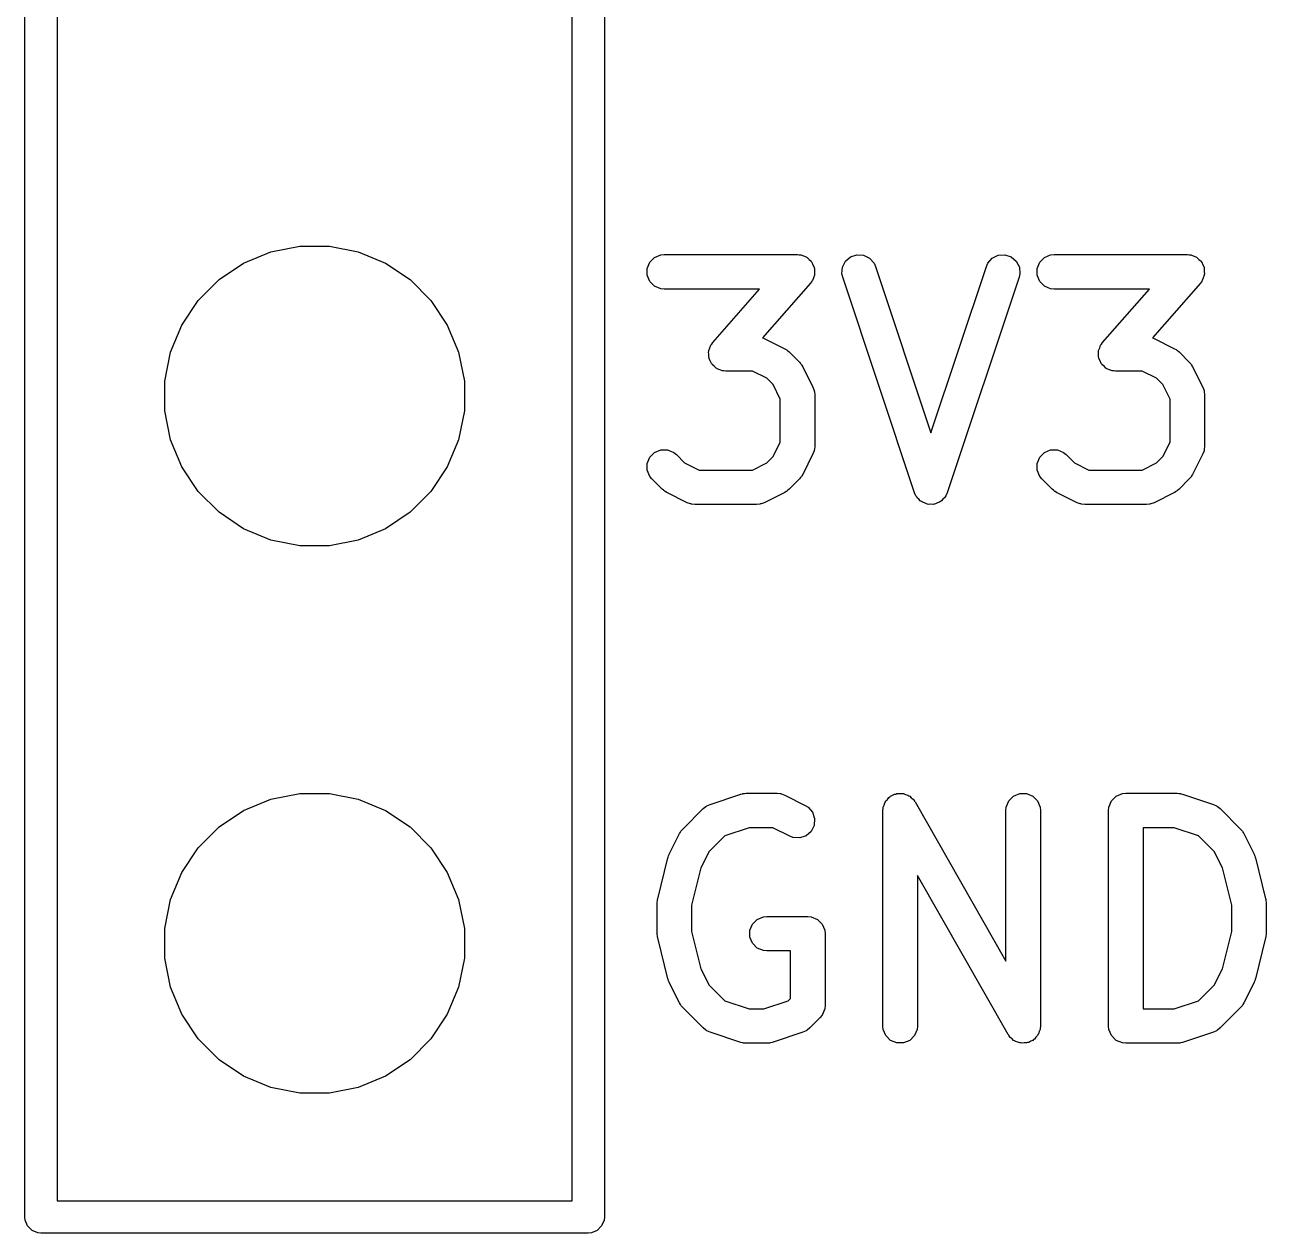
# Model space of a CAD drawing. Extents: x 101.2 to 180.4, y -139.6 to -60.4.
# Drawn here: x 108.68 to 114.44, y -72.63 to -67.02 of the extents above; entities that cross this region are included whole.
import ezdxf

# ---------------------------------------------------------------- set-up
doc = ezdxf.new("R2010")
doc.units = 0
doc.layers.add('BLACK', color=7, linetype='CONTINUOUS')

msp = doc.modelspace()

# ---------------------------------------------------------------- linework, layer by layer
at = {"layer": 'BLACK', "linetype": 'CONTINUOUS'}
for p, q in [((108.680625, -72.5555), (108.680625, -62.3955)), ((111.370625, -62.3955), (111.370625, -72.5555)), ((108.830625, -62.4705), (108.830625, -72.4805)), ((111.220625, -72.4805), (111.220625, -62.4705)), ((109.696354, -68.129478), (109.822861, -68.077077)), ((109.822861, -68.077077), (109.95716, -68.050363)), ((109.95716, -68.050363), (110.09409, -68.050363)), ((110.09409, -68.050363), (110.228389, -68.077077)), ((110.228389, -68.077077), (110.354896, -68.129478)), ((111.581602, -68.124853), (111.603674, -68.102781)), ((111.603674, -68.102781), (111.632513, -68.090836)), ((111.632513, -68.090836), (111.64812, -68.089299)), ((111.64812, -68.089299), (112.267167, -68.089299)), ((112.267167, -68.089299), (112.275415, -68.090111)), ((112.275415, -68.090111), (112.27752, -68.089971)), ((112.27752, -68.089971), (112.278969, -68.090461)), ((112.278969, -68.090461), (112.282774, -68.090836)), ((112.282774, -68.090836), (112.294776, -68.095807)), ((112.294776, -68.095807), (112.30709, -68.099972)), ((112.30709, -68.099972), (112.30912, -68.101748)), ((112.30912, -68.101748), (112.311613, -68.102781)), ((112.311613, -68.102781), (112.320803, -68.111971)), ((112.489682, -68.12025), (112.513264, -68.099798)), ((112.513264, -68.099798), (112.542876, -68.089927)), ((112.542876, -68.089927), (112.574012, -68.092139)), ((112.574012, -68.092139), (112.601931, -68.106099)), ((113.170498, -68.106099), (113.198417, -68.09214)), ((113.198417, -68.09214), (113.229554, -68.089928)), ((113.229554, -68.089928), (113.259166, -68.099798)), ((113.259166, -68.099798), (113.282748, -68.12025)), ((113.391126, -68.124853), (113.413198, -68.102781)), ((113.413198, -68.102781), (113.442037, -68.090836)), ((113.442037, -68.090836), (113.457644, -68.089299)), ((113.457644, -68.089299), (114.076691, -68.089299)), ((114.076691, -68.089299), (114.084939, -68.090111)), ((114.084939, -68.090111), (114.087044, -68.089971)), ((114.087044, -68.089971), (114.088493, -68.090461)), ((114.088493, -68.090461), (114.092298, -68.090836)), ((114.092298, -68.090836), (114.1043, -68.095807)), ((114.1043, -68.095807), (114.116614, -68.099972)), ((114.116614, -68.099972), (114.118644, -68.101748)), ((114.118644, -68.101748), (114.121137, -68.102781)), ((114.121137, -68.102781), (114.130327, -68.111971)), ((109.582501, -68.205552), (109.696354, -68.129478)), ((110.354896, -68.129478), (110.468749, -68.205552)), ((111.569657, -68.153692), (111.581602, -68.124853)), ((111.569657, -68.184906), (111.569657, -68.153692)), ((112.320803, -68.111971), (112.330581, -68.120527)), ((112.330581, -68.120527), (112.331776, -68.122944)), ((112.331776, -68.122944), (112.333685, -68.124853)), ((112.333685, -68.124853), (112.338658, -68.13686)), ((112.338658, -68.13686), (112.344418, -68.148507)), ((112.344418, -68.148507), (112.344597, -68.151199)), ((112.344597, -68.151199), (112.34563, -68.153692)), ((112.34563, -68.153692), (112.34563, -68.166681)), ((112.47351, -68.179305), (112.475722, -68.148169)), ((112.475722, -68.148169), (112.489682, -68.12025)), ((112.601931, -68.106099), (112.622383, -68.129681)), ((112.622383, -68.129681), (112.628777, -68.144001)), ((112.628777, -68.144001), (112.886215, -68.916315)), ((112.886215, -68.916315), (113.143653, -68.144001)), ((113.143653, -68.144001), (113.150047, -68.129681)), ((113.150047, -68.129681), (113.170498, -68.106099)), ((113.282748, -68.12025), (113.296707, -68.148169)), ((113.296707, -68.148169), (113.29892, -68.179305)), ((113.379181, -68.153692), (113.391126, -68.124853)), ((113.379181, -68.184906), (113.379181, -68.153692)), ((114.130327, -68.111971), (114.140105, -68.120527)), ((114.140105, -68.120527), (114.1413, -68.122944)), ((114.1413, -68.122944), (114.143209, -68.124853)), ((114.143209, -68.124853), (114.148182, -68.13686)), ((114.148182, -68.13686), (114.153942, -68.148507)), ((114.153942, -68.148507), (114.154121, -68.151199)), ((114.154121, -68.151199), (114.155154, -68.153692)), ((114.155154, -68.153692), (114.155154, -68.166681)), ((109.485677, -68.302376), (109.582501, -68.205552)), ((110.468749, -68.205552), (110.565573, -68.302376)), ((111.581602, -68.213745), (111.569657, -68.184906)), ((111.603674, -68.235817), (111.581602, -68.213745)), ((112.332194, -68.215235), (112.327373, -68.221979)), ((112.333685, -68.213745), (112.332194, -68.215235)), ((112.33427, -68.212332), (112.333685, -68.213745)), ((112.336494, -68.209222), (112.33427, -68.212332)), ((112.340658, -68.196908), (112.336494, -68.209222)), ((112.34563, -68.184906), (112.340658, -68.196908)), ((112.34563, -68.166681), (112.346495, -68.179652)), ((112.346495, -68.179652), (112.34563, -68.182209)), ((112.34563, -68.182209), (112.34563, -68.184906)), ((112.476987, -68.194597), (112.47351, -68.179305)), ((112.81032, -69.194597), (112.476987, -68.194597)), ((113.295443, -68.194598), (112.96211, -69.194597)), ((113.29892, -68.179305), (113.295443, -68.194598)), ((113.391126, -68.213745), (113.379181, -68.184906)), ((113.413198, -68.235817), (113.391126, -68.213745)), ((114.141718, -68.215235), (114.136897, -68.221979)), ((114.143209, -68.213745), (114.141718, -68.215235)), ((114.143794, -68.212332), (114.143209, -68.213745)), ((114.146018, -68.209222), (114.143794, -68.212332)), ((114.150182, -68.196908), (114.146018, -68.209222)), ((114.155154, -68.184906), (114.150182, -68.196908)), ((114.155154, -68.166681), (114.156019, -68.179652)), ((114.156019, -68.179652), (114.155154, -68.182209)), ((114.155154, -68.182209), (114.155154, -68.184906)), ((111.632513, -68.247762), (111.603674, -68.235817)), ((111.64812, -68.249299), (111.632513, -68.247762)), ((112.090866, -68.249299), (111.64812, -68.249299)), ((111.873628, -68.497571), (112.090866, -68.249299)), ((112.327373, -68.221979), (112.105183, -68.475909)), ((113.442037, -68.247762), (113.413198, -68.235817)), ((113.457644, -68.249299), (113.442037, -68.247762)), ((113.90039, -68.249299), (113.457644, -68.249299)), ((113.683152, -68.497571), (113.90039, -68.249299)), ((114.136897, -68.221979), (113.914707, -68.475909)), ((109.409603, -68.416229), (109.485677, -68.302376)), ((110.565573, -68.302376), (110.641647, -68.416229)), ((109.357202, -68.542736), (109.409603, -68.416229)), ((110.641647, -68.416229), (110.694048, -68.542736)), ((111.864507, -68.510328), (111.86673, -68.507217)), ((111.86673, -68.507217), (111.867316, -68.505805)), ((111.867316, -68.505805), (111.868806, -68.504314)), ((111.868806, -68.504314), (111.873628, -68.497571)), ((112.105183, -68.475909), (112.112468, -68.478697)), ((112.112468, -68.478697), (112.207706, -68.526316)), ((113.674031, -68.510328), (113.676254, -68.507217)), ((113.676254, -68.507217), (113.67684, -68.505805)), ((113.67684, -68.505805), (113.67833, -68.504314)), ((113.67833, -68.504314), (113.683152, -68.497571)), ((113.914707, -68.475909), (113.921992, -68.478697)), ((113.921992, -68.478697), (114.01723, -68.526316)), ((109.330488, -68.677035), (109.357202, -68.542736)), ((110.694048, -68.542736), (110.720762, -68.677035)), ((111.854506, -68.539898), (111.855371, -68.53734)), ((111.855371, -68.552868), (111.854506, -68.539898)), ((111.855371, -68.534644), (111.860342, -68.522641)), ((111.855371, -68.53734), (111.855371, -68.534644)), ((111.855371, -68.565858), (111.855371, -68.552868)), ((111.860342, -68.522641), (111.864507, -68.510328)), ((112.207706, -68.526316), (112.21442, -68.530542)), ((112.21442, -68.530542), (112.216375, -68.531352)), ((112.216375, -68.531352), (112.218574, -68.533157)), ((112.218574, -68.533157), (112.220978, -68.53467)), ((112.220978, -68.53467), (112.22236, -68.536264)), ((112.22236, -68.536264), (112.228498, -68.541301)), ((112.228498, -68.541301), (112.276116, -68.58892)), ((113.66403, -68.539898), (113.664895, -68.53734)), ((113.664895, -68.552868), (113.66403, -68.539898)), ((113.664895, -68.534644), (113.669866, -68.522641)), ((113.664895, -68.53734), (113.664895, -68.534644)), ((113.664895, -68.565858), (113.664895, -68.552868)), ((113.669866, -68.522641), (113.674031, -68.510328)), ((114.01723, -68.526316), (114.023944, -68.530542)), ((114.023944, -68.530542), (114.025899, -68.531352)), ((114.025899, -68.531352), (114.028098, -68.533157)), ((114.028098, -68.533157), (114.030502, -68.53467)), ((114.030502, -68.53467), (114.031884, -68.536264)), ((114.031884, -68.536264), (114.038022, -68.541301)), ((114.038022, -68.541301), (114.08564, -68.58892)), ((111.856403, -68.56835), (111.855371, -68.565858)), ((111.856583, -68.571043), (111.856403, -68.56835)), ((111.862342, -68.582689), (111.856583, -68.571043)), ((111.867316, -68.594697), (111.862342, -68.582689)), ((111.869224, -68.596605), (111.867316, -68.594697)), ((111.87042, -68.599023), (111.869224, -68.596605)), ((111.880197, -68.607578), (111.87042, -68.599023)), ((111.889388, -68.616769), (111.880197, -68.607578)), ((111.89188, -68.617801), (111.889388, -68.616769)), ((111.893911, -68.619578), (111.89188, -68.617801)), ((111.906224, -68.623742), (111.893911, -68.619578)), ((112.276116, -68.58892), (112.28115, -68.595054)), ((112.28115, -68.595054), (112.282748, -68.59644)), ((112.282748, -68.59644), (112.284263, -68.598848)), ((112.284263, -68.598848), (112.286065, -68.601043)), ((112.286065, -68.601043), (112.286872, -68.602993)), ((112.286872, -68.602993), (112.291102, -68.609712)), ((112.291102, -68.609712), (112.338721, -68.70495)), ((113.665927, -68.56835), (113.664895, -68.565858)), ((113.666107, -68.571043), (113.665927, -68.56835)), ((113.671866, -68.582689), (113.666107, -68.571043)), ((113.67684, -68.594697), (113.671866, -68.582689)), ((113.678748, -68.596605), (113.67684, -68.594697)), ((113.679944, -68.599023), (113.678748, -68.596605)), ((113.689721, -68.607578), (113.679944, -68.599023)), ((113.698912, -68.616769), (113.689721, -68.607578)), ((113.701404, -68.617801), (113.698912, -68.616769)), ((113.703435, -68.619578), (113.701404, -68.617801)), ((113.715748, -68.623742), (113.703435, -68.619578)), ((114.08564, -68.58892), (114.090674, -68.595054)), ((114.090674, -68.595054), (114.092272, -68.59644)), ((114.092272, -68.59644), (114.093787, -68.598848)), ((114.093787, -68.598848), (114.095589, -68.601043)), ((114.095589, -68.601043), (114.096396, -68.602993)), ((114.096396, -68.602993), (114.100626, -68.609712)), ((114.100626, -68.609712), (114.148245, -68.70495)), ((109.330488, -68.813965), (109.330488, -68.677035)), ((110.720762, -68.677035), (110.720762, -68.813965)), ((111.918227, -68.628714), (111.906224, -68.623742)), ((111.922031, -68.629088), (111.918227, -68.628714)), ((111.923481, -68.629579), (111.922031, -68.629088)), ((111.925585, -68.629438), (111.923481, -68.629579)), ((111.933834, -68.630251), (111.925585, -68.629438)), ((112.057806, -68.630251), (111.933834, -68.630251)), ((112.124538, -68.663617), (112.057806, -68.630251)), ((112.1538, -68.692878), (112.124538, -68.663617)), ((113.727751, -68.628714), (113.715748, -68.623742)), ((113.731555, -68.629088), (113.727751, -68.628714)), ((113.733005, -68.629579), (113.731555, -68.629088)), ((113.735109, -68.629438), (113.733005, -68.629579)), ((113.743358, -68.630251), (113.735109, -68.629438)), ((113.86733, -68.630251), (113.743358, -68.630251)), ((113.934062, -68.663617), (113.86733, -68.630251)), ((113.963324, -68.692878), (113.934062, -68.663617)), ((112.187167, -68.759612), (112.1538, -68.692878)), ((112.338721, -68.70495), (112.344326, -68.719596)), ((112.344326, -68.719596), (112.344529, -68.722463)), ((112.344529, -68.722463), (112.34563, -68.72512)), ((112.34563, -68.72512), (112.347167, -68.740727)), ((113.996691, -68.759612), (113.963324, -68.692878)), ((114.148245, -68.70495), (114.15385, -68.719596)), ((114.15385, -68.719596), (114.154053, -68.722463)), ((114.154053, -68.722463), (114.155154, -68.72512)), ((114.155154, -68.72512), (114.156691, -68.740727)), ((112.187167, -68.959937), (112.187167, -68.759612)), ((112.347167, -68.740727), (112.347167, -68.978822)), ((113.996691, -68.959937), (113.996691, -68.759612)), ((114.156691, -68.740727), (114.156691, -68.978822)), ((109.357202, -68.948264), (109.330488, -68.813965)), ((110.720762, -68.813965), (110.694048, -68.948264)), ((109.409603, -69.074771), (109.357202, -68.948264)), ((110.694048, -68.948264), (110.641647, -69.074771)), ((112.153799, -69.026671), (112.187167, -68.959937)), ((113.963323, -69.026671), (113.996691, -68.959937)), ((111.581603, -69.029613), (111.603675, -69.007542)), ((111.603675, -69.007542), (111.632514, -68.995596)), ((111.632514, -68.995596), (111.663728, -68.995597)), ((111.663728, -68.995597), (111.692567, -69.007543)), ((111.692567, -69.007543), (111.704689, -69.017492)), ((111.704689, -69.017492), (111.743128, -69.055932)), ((112.338721, -69.014599), (112.291102, -69.109837)), ((112.344326, -68.999953), (112.338721, -69.014599)), ((112.344529, -68.997085), (112.344326, -68.999953)), ((112.34563, -68.994429), (112.344529, -68.997085)), ((112.347167, -68.978822), (112.34563, -68.994429)), ((113.391127, -69.029613), (113.413199, -69.007542)), ((113.413199, -69.007542), (113.442038, -68.995596)), ((113.442038, -68.995596), (113.473252, -68.995597)), ((113.473252, -68.995597), (113.502091, -69.007543)), ((113.502091, -69.007543), (113.514213, -69.017492)), ((113.514213, -69.017492), (113.552652, -69.055932)), ((114.148245, -69.014599), (114.100626, -69.109837)), ((114.15385, -68.999953), (114.148245, -69.014599)), ((114.154053, -68.997085), (114.15385, -68.999953)), ((114.155154, -68.994429), (114.154053, -68.997085)), ((114.156691, -68.978822), (114.155154, -68.994429)), ((109.485677, -69.188624), (109.409603, -69.074771)), ((110.641647, -69.074771), (110.565573, -69.188624)), ((111.569656, -69.089666), (111.569657, -69.058452)), ((111.569657, -69.058452), (111.581603, -69.029613)), ((111.743128, -69.055932), (111.809862, -69.089299)), ((112.057806, -69.089299), (112.124539, -69.055932)), ((112.124539, -69.055932), (112.153799, -69.026671)), ((113.37918, -69.089666), (113.379181, -69.058452)), ((113.379181, -69.058452), (113.391127, -69.029613)), ((113.552652, -69.055932), (113.619386, -69.089299)), ((113.86733, -69.089299), (113.934063, -69.055932)), ((113.934063, -69.055932), (113.963323, -69.026671)), ((111.581602, -69.118505), (111.569656, -69.089666)), ((111.591551, -69.130628), (111.581602, -69.118505)), ((111.63917, -69.178248), (111.591551, -69.130628)), ((111.809862, -69.089299), (112.057806, -69.089299)), ((112.276117, -69.130628), (112.228498, -69.178248)), ((112.28115, -69.124494), (112.276117, -69.130628)), ((112.282748, -69.123109), (112.28115, -69.124494)), ((112.284263, -69.120701), (112.282748, -69.123109)), ((112.286066, -69.118505), (112.284263, -69.120701)), ((112.286874, -69.116553), (112.286066, -69.118505)), ((112.291102, -69.109837), (112.286874, -69.116553)), ((113.391126, -69.118505), (113.37918, -69.089666)), ((113.401075, -69.130628), (113.391126, -69.118505)), ((113.448694, -69.178248), (113.401075, -69.130628)), ((113.619386, -69.089299), (113.86733, -69.089299)), ((114.085641, -69.130628), (114.038022, -69.178248)), ((114.090674, -69.124494), (114.085641, -69.130628)), ((114.092272, -69.123109), (114.090674, -69.124494)), ((114.093787, -69.120701), (114.092272, -69.123109)), ((114.09559, -69.118505), (114.093787, -69.120701)), ((114.096398, -69.116553), (114.09559, -69.118505)), ((114.100626, -69.109837), (114.096398, -69.116553)), ((109.582501, -69.285448), (109.485677, -69.188624)), ((110.565573, -69.188624), (110.468749, -69.285448)), ((111.645305, -69.183283), (111.63917, -69.178248)), ((111.64669, -69.18488), (111.645305, -69.183283)), ((111.649094, -69.186393), (111.64669, -69.18488)), ((111.651292, -69.188197), (111.649094, -69.186393)), ((111.653244, -69.189005), (111.651292, -69.188197)), ((111.659962, -69.193234), (111.653244, -69.189005)), ((111.7552, -69.240853), (111.659962, -69.193234)), ((112.207706, -69.193234), (112.112468, -69.240853)), ((112.214423, -69.189005), (112.207706, -69.193234)), ((112.216376, -69.188197), (112.214423, -69.189005)), ((112.218573, -69.186393), (112.216376, -69.188197)), ((112.220978, -69.18488), (112.218573, -69.186393)), ((112.222362, -69.183283), (112.220978, -69.18488)), ((112.228498, -69.178248), (112.222362, -69.183283)), ((112.816714, -69.208917), (112.81032, -69.194597)), ((112.96211, -69.194597), (112.955716, -69.208917)), ((113.454829, -69.183283), (113.448694, -69.178248)), ((113.456214, -69.18488), (113.454829, -69.183283)), ((113.458618, -69.186393), (113.456214, -69.18488)), ((113.460816, -69.188197), (113.458618, -69.186393)), ((113.462768, -69.189005), (113.460816, -69.188197)), ((113.469486, -69.193234), (113.462768, -69.189005)), ((113.564724, -69.240853), (113.469486, -69.193234)), ((114.01723, -69.193234), (113.921992, -69.240853)), ((114.023947, -69.189005), (114.01723, -69.193234)), ((114.0259, -69.188197), (114.023947, -69.189005)), ((114.028097, -69.186393), (114.0259, -69.188197)), ((114.030502, -69.18488), (114.028097, -69.186393)), ((114.031886, -69.183283), (114.030502, -69.18488)), ((114.038022, -69.178248), (114.031886, -69.183283)), ((111.769846, -69.246458), (111.7552, -69.240853)), ((111.772713, -69.246661), (111.769846, -69.246458)), ((111.77537, -69.247762), (111.772713, -69.246661)), ((111.790977, -69.249299), (111.77537, -69.247762)), ((112.076691, -69.249299), (111.790977, -69.249299)), ((112.092298, -69.247762), (112.076691, -69.249299)), ((112.094954, -69.246661), (112.092298, -69.247762)), ((112.097821, -69.246458), (112.094954, -69.246661)), ((112.112468, -69.240853), (112.097821, -69.246458)), ((112.820458, -69.213234), (112.816714, -69.208917)), ((112.823015, -69.218348), (112.820458, -69.213234)), ((112.83059, -69.224918), (112.823015, -69.218348)), ((112.837165, -69.232499), (112.83059, -69.224918)), ((112.842281, -69.235056), (112.837165, -69.232499)), ((112.846597, -69.2388), (112.842281, -69.235056)), ((112.856109, -69.24197), (112.846597, -69.2388)), ((112.865084, -69.246458), (112.856109, -69.24197)), ((112.870785, -69.246863), (112.865084, -69.246458)), ((112.876209, -69.248671), (112.870785, -69.246863)), ((112.886221, -69.247959), (112.876209, -69.248671)), ((112.896221, -69.24867), (112.886221, -69.247959)), ((112.901638, -69.246864), (112.896221, -69.24867)), ((112.907345, -69.246459), (112.901638, -69.246864)), ((112.916323, -69.241969), (112.907345, -69.246459)), ((112.925833, -69.2388), (112.916323, -69.241969)), ((112.930149, -69.235056), (112.925833, -69.2388)), ((112.935264, -69.232499), (112.930149, -69.235056)), ((112.941836, -69.22492), (112.935264, -69.232499)), ((112.949415, -69.218348), (112.941836, -69.22492)), ((112.951971, -69.213234), (112.949415, -69.218348)), ((112.955716, -69.208917), (112.951971, -69.213234)), ((113.57937, -69.246458), (113.564724, -69.240853)), ((113.582237, -69.246661), (113.57937, -69.246458)), ((113.584894, -69.247762), (113.582237, -69.246661)), ((113.600501, -69.249299), (113.584894, -69.247762)), ((113.886215, -69.249299), (113.600501, -69.249299)), ((113.901822, -69.247762), (113.886215, -69.249299)), ((113.904478, -69.246661), (113.901822, -69.247762)), ((113.907345, -69.246458), (113.904478, -69.246661)), ((113.921992, -69.240853), (113.907345, -69.246458)), ((109.696354, -69.361522), (109.582501, -69.285448)), ((110.468749, -69.285448), (110.354896, -69.361522)), ((109.822861, -69.413923), (109.696354, -69.361522)), ((110.354896, -69.361522), (110.228389, -69.413923)), ((109.95716, -69.440637), (109.822861, -69.413923)), ((110.228389, -69.413923), (110.09409, -69.440637)), ((110.09409, -69.440637), (109.95716, -69.440637)), ((109.696354, -70.669478), (109.822861, -70.617077)), ((109.822861, -70.617077), (109.95716, -70.590363)), ((109.95716, -70.590363), (110.09409, -70.590363)), ((110.09409, -70.590363), (110.228389, -70.617077)), ((110.228389, -70.617077), (110.354896, -70.669478)), ((111.860917, -70.641023), (112.003773, -70.593404)), ((112.003773, -70.593404), (112.011515, -70.591643)), ((112.011515, -70.591643), (112.013465, -70.590836)), ((112.013465, -70.590836), (112.016291, -70.590557)), ((112.016291, -70.590557), (112.019065, -70.589927)), ((112.019065, -70.589927), (112.021173, -70.590076)), ((112.021173, -70.590076), (112.029072, -70.589299)), ((112.029072, -70.589299), (112.171929, -70.589299)), ((112.171929, -70.589299), (112.187536, -70.590836)), ((112.187536, -70.590836), (112.190192, -70.591936)), ((112.190192, -70.591936), (112.193059, -70.59214)), ((112.193059, -70.59214), (112.207706, -70.597745)), ((112.207706, -70.597745), (112.302944, -70.645364)), ((112.668966, -70.643862), (112.671766, -70.633597)), ((112.671766, -70.633597), (112.674888, -70.629565)), ((112.674888, -70.629565), (112.67684, -70.624853)), ((112.67684, -70.624853), (112.684366, -70.617326)), ((112.684366, -70.617326), (112.690879, -70.608917)), ((112.690879, -70.608917), (112.695305, -70.606387)), ((112.695305, -70.606387), (112.698912, -70.602781)), ((112.698912, -70.602781), (112.708743, -70.598708)), ((112.708743, -70.598708), (112.71798, -70.593431)), ((112.71798, -70.593431), (112.723038, -70.592787)), ((112.723038, -70.592787), (112.727751, -70.590836)), ((112.727751, -70.590836), (112.738391, -70.590836)), ((112.738391, -70.590836), (112.748946, -70.589494)), ((112.748946, -70.589494), (112.753867, -70.590836)), ((112.753867, -70.590836), (112.758965, -70.590836)), ((112.758965, -70.590836), (112.768794, -70.594907)), ((112.768794, -70.594907), (112.77906, -70.597707)), ((112.77906, -70.597707), (112.783091, -70.600829)), ((112.783091, -70.600829), (112.787804, -70.602781)), ((112.787804, -70.602781), (112.79533, -70.610307)), ((112.79533, -70.610307), (112.80374, -70.61682)), ((112.80374, -70.61682), (112.80838, -70.623357)), ((112.80838, -70.623357), (112.809876, -70.624853)), ((112.809876, -70.624853), (112.810484, -70.626321)), ((112.810484, -70.626321), (112.812817, -70.629608)), ((112.812817, -70.629608), (113.234786, -71.368053)), ((113.236323, -70.653692), (113.248268, -70.624853)), ((113.248268, -70.624853), (113.27034, -70.602781)), ((113.27034, -70.602781), (113.299179, -70.590836)), ((113.299179, -70.590836), (113.330393, -70.590836)), ((113.330393, -70.590836), (113.359232, -70.602781)), ((113.359232, -70.602781), (113.381304, -70.624853)), ((113.381304, -70.624853), (113.393249, -70.653692)), ((113.712514, -70.653692), (113.724459, -70.624853)), ((113.724459, -70.624853), (113.746531, -70.602781)), ((113.746531, -70.602781), (113.77537, -70.590836)), ((113.77537, -70.590836), (113.790977, -70.589299)), ((113.790977, -70.589299), (114.029072, -70.589299)), ((114.029072, -70.589299), (114.036969, -70.590076)), ((114.036969, -70.590076), (114.039078, -70.589927)), ((114.039078, -70.589927), (114.04185, -70.590557)), ((114.04185, -70.590557), (114.044679, -70.590836)), ((114.044679, -70.590836), (114.04663, -70.591644)), ((114.04663, -70.591644), (114.05437, -70.593404)), ((114.05437, -70.593404), (114.197227, -70.641023)), ((109.582501, -70.745552), (109.696354, -70.669478)), ((110.354896, -70.669478), (110.468749, -70.745552)), ((111.734408, -70.755587), (111.829647, -70.660349)), ((111.829647, -70.660349), (111.841769, -70.6504)), ((111.841769, -70.6504), (111.844426, -70.649299)), ((111.844426, -70.649299), (111.846597, -70.647417)), ((111.846597, -70.647417), (111.860917, -70.641023)), ((112.302944, -70.645364), (112.316216, -70.653718)), ((112.316216, -70.653718), (112.336668, -70.677299)), ((112.336668, -70.677299), (112.346539, -70.706912)), ((112.663358, -70.669299), (112.663753, -70.665285)), ((112.663358, -71.669299), (112.663358, -70.669299)), ((112.663553, -70.663711), (112.664109, -70.661671)), ((112.663753, -70.665285), (112.663553, -70.663711)), ((112.664109, -70.661671), (112.664895, -70.653692)), ((112.664895, -70.653692), (112.668966, -70.643862)), ((113.234786, -70.669299), (113.236323, -70.653692)), ((113.234786, -71.368053), (113.234786, -70.669299)), ((113.393249, -70.653692), (113.394786, -70.669299)), ((113.394786, -70.669299), (113.394786, -71.669299)), ((113.710977, -70.669299), (113.712514, -70.653692)), ((113.710977, -71.669299), (113.710977, -70.669299)), ((114.197227, -70.641023), (114.211547, -70.647417)), ((114.211547, -70.647417), (114.213717, -70.649299)), ((114.213717, -70.649299), (114.216375, -70.6504)), ((114.216375, -70.6504), (114.228498, -70.660349)), ((114.228498, -70.660349), (114.323736, -70.755588)), ((109.485677, -70.842376), (109.582501, -70.745552)), ((110.468749, -70.745552), (110.565573, -70.842376)), ((112.042055, -70.749299), (111.929429, -70.78684)), ((112.153044, -70.749299), (112.042055, -70.749299)), ((112.23139, -70.788472), (112.153044, -70.749299)), ((112.344326, -70.738048), (112.330366, -70.765967)), ((112.346539, -70.706912), (112.344326, -70.738048)), ((114.016089, -70.749299), (113.870977, -70.749299)), ((113.870977, -70.749299), (113.870977, -71.589299)), ((114.128714, -70.786841), (114.016089, -70.749299)), ((111.671804, -70.871617), (111.719423, -70.776379)), ((111.719423, -70.776379), (111.723649, -70.769664)), ((111.723649, -70.769664), (111.724459, -70.76771)), ((111.724459, -70.76771), (111.726264, -70.76551)), ((111.726264, -70.76551), (111.727777, -70.763107)), ((111.727777, -70.763107), (111.729371, -70.761724)), ((111.729371, -70.761724), (111.734408, -70.755587)), ((111.929429, -70.78684), (111.856724, -70.859546)), ((112.246036, -70.794077), (112.23139, -70.788472)), ((112.277173, -70.79629), (112.246036, -70.794077)), ((112.306785, -70.786419), (112.277173, -70.79629)), ((112.330366, -70.765967), (112.306785, -70.786419)), ((114.201419, -70.859545), (114.128714, -70.786841)), ((114.323736, -70.755588), (114.328771, -70.761722)), ((114.328771, -70.761722), (114.330367, -70.763107)), ((114.330367, -70.763107), (114.33188, -70.76551)), ((114.33188, -70.76551), (114.333685, -70.76771)), ((114.333685, -70.76771), (114.334494, -70.769664)), ((114.334494, -70.769664), (114.338721, -70.776379)), ((114.338721, -70.776379), (114.38634, -70.871617)), ((109.409603, -70.956229), (109.485677, -70.842376)), ((110.565573, -70.842376), (110.641647, -70.956229)), ((111.856724, -70.859546), (111.818839, -70.935317)), ((114.239305, -70.935317), (114.201419, -70.859545)), ((111.618128, -71.078467), (111.665747, -70.887991)), ((111.665747, -70.887991), (111.666158, -70.88684)), ((111.666158, -70.88684), (111.666199, -70.886264)), ((111.666199, -70.886264), (111.668683, -70.879771)), ((111.668683, -70.879771), (111.671023, -70.873223)), ((111.671023, -70.873223), (111.671367, -70.872758)), ((111.671367, -70.872758), (111.671804, -70.871617)), ((114.38634, -70.871617), (114.386776, -70.872758)), ((114.386776, -70.872758), (114.387121, -70.873223)), ((114.387121, -70.873223), (114.389457, -70.879763)), ((114.389457, -70.879763), (114.391945, -70.886263)), ((114.391945, -70.886263), (114.391986, -70.88684)), ((114.391986, -70.88684), (114.392397, -70.887991)), ((114.392397, -70.887991), (114.440016, -71.078467)), ((109.357202, -71.082736), (109.409603, -70.956229)), ((110.641647, -70.956229), (110.694048, -71.082736)), ((111.818839, -70.935317), (111.775739, -71.107717)), ((113.245327, -71.70899), (112.823358, -70.970543)), ((112.823358, -70.970543), (112.823358, -71.669299)), ((114.282405, -71.107717), (114.239305, -70.935317)), ((109.330488, -71.217035), (109.357202, -71.082736)), ((110.694048, -71.082736), (110.720762, -71.217035)), ((111.615739, -71.09787), (111.616006, -71.095149)), ((111.615739, -71.240727), (111.615739, -71.09787)), ((111.615833, -71.093981), (111.616697, -71.088136)), ((111.616006, -71.095149), (111.615833, -71.093981)), ((111.616697, -71.088136), (111.617276, -71.082263)), ((111.617276, -71.082263), (111.617727, -71.081172)), ((111.617727, -71.081172), (111.618128, -71.078467)), ((114.440016, -71.078467), (114.440416, -71.081172)), ((114.440416, -71.081172), (114.440868, -71.082263)), ((114.440868, -71.082263), (114.441446, -71.088136)), ((114.441446, -71.088136), (114.442311, -71.093981)), ((114.442311, -71.093981), (114.442137, -71.095149)), ((114.442137, -71.095149), (114.442405, -71.09787)), ((114.442405, -71.09787), (114.442405, -71.240727)), ((111.775739, -71.107717), (111.775739, -71.23088)), ((114.282405, -71.23088), (114.282405, -71.107717)), ((112.045847, -71.22512), (112.057792, -71.196281)), ((112.057792, -71.196281), (112.079864, -71.174209)), ((112.079864, -71.174209), (112.108703, -71.162264)), ((112.108703, -71.162264), (112.12431, -71.160727)), ((112.12431, -71.160727), (112.314786, -71.160727)), ((112.314786, -71.160727), (112.330393, -71.162264)), ((112.330393, -71.162264), (112.359232, -71.174209)), ((112.359232, -71.174209), (112.381304, -71.196281)), ((112.381304, -71.196281), (112.393249, -71.22512)), ((109.330488, -71.353965), (109.330488, -71.217035)), ((110.720762, -71.217035), (110.720762, -71.353965)), ((111.616006, -71.243447), (111.615739, -71.240727)), ((111.615833, -71.244616), (111.616006, -71.243447)), ((111.616697, -71.25046), (111.615833, -71.244616)), ((111.617276, -71.256334), (111.616697, -71.25046)), ((111.617727, -71.257424), (111.617276, -71.256334)), ((111.618128, -71.26013), (111.617727, -71.257424)), ((111.665747, -71.450606), (111.618128, -71.26013)), ((111.775739, -71.23088), (111.818839, -71.40328)), ((112.045847, -71.256334), (112.045847, -71.22512)), ((112.057792, -71.285173), (112.045847, -71.256334)), ((112.393249, -71.22512), (112.394786, -71.240727)), ((112.394786, -71.240727), (112.394786, -71.57406)), ((114.239305, -71.40328), (114.282405, -71.23088)), ((114.440016, -71.26013), (114.392397, -71.450606)), ((114.440416, -71.257424), (114.440016, -71.26013)), ((114.440868, -71.256334), (114.440416, -71.257424)), ((114.441446, -71.25046), (114.440868, -71.256334)), ((114.442311, -71.244616), (114.441446, -71.25046)), ((114.442405, -71.240727), (114.442137, -71.243447)), ((114.442137, -71.243447), (114.442311, -71.244616)), ((112.079864, -71.307245), (112.057792, -71.285173)), ((112.108703, -71.31919), (112.079864, -71.307245)), ((112.12431, -71.320727), (112.108703, -71.31919)), ((112.234786, -71.320727), (112.12431, -71.320727)), ((112.234786, -71.540923), (112.234786, -71.320727)), ((109.357202, -71.488264), (109.330488, -71.353965)), ((110.720762, -71.353965), (110.694048, -71.488264)), ((111.818839, -71.40328), (111.856725, -71.479052)), ((114.201419, -71.47905), (114.239305, -71.40328)), ((109.409603, -71.614771), (109.357202, -71.488264)), ((110.694048, -71.488264), (110.641647, -71.614771)), ((111.666158, -71.451756), (111.665747, -71.450606)), ((111.666199, -71.452333), (111.666158, -71.451756)), ((111.668683, -71.458825), (111.666199, -71.452333)), ((111.671023, -71.465374), (111.668683, -71.458825)), ((111.671367, -71.465838), (111.671023, -71.465374)), ((111.671804, -71.46698), (111.671367, -71.465838)), ((111.719423, -71.562218), (111.671804, -71.46698)), ((111.856725, -71.479052), (111.929429, -71.551757)), ((114.128715, -71.551756), (114.201419, -71.47905)), ((114.38634, -71.46698), (114.338721, -71.562218)), ((114.386776, -71.465838), (114.38634, -71.46698)), ((114.387121, -71.465374), (114.386776, -71.465838)), ((114.389457, -71.458833), (114.387121, -71.465374)), ((114.391945, -71.452334), (114.389457, -71.458833)), ((114.391986, -71.451756), (114.391945, -71.452334)), ((114.392397, -71.450606), (114.391986, -71.451756)), ((111.929429, -71.551757), (112.042055, -71.589299)), ((112.111327, -71.589299), (112.223953, -71.551756)), ((112.223953, -71.551756), (112.234786, -71.540923)), ((114.016089, -71.589299), (114.128715, -71.551756)), ((109.485677, -71.728624), (109.409603, -71.614771)), ((110.641647, -71.614771), (110.565573, -71.728624)), ((111.723649, -71.568932), (111.719423, -71.562218)), ((111.724459, -71.570887), (111.723649, -71.568932)), ((111.726263, -71.573086), (111.724459, -71.570887)), ((111.727777, -71.57549), (111.726263, -71.573086)), ((111.729372, -71.576874), (111.727777, -71.57549)), ((111.734408, -71.583009), (111.729372, -71.576874)), ((111.829646, -71.678249), (111.734408, -71.583009)), ((112.042055, -71.589299), (112.111327, -71.589299)), ((112.381299, -71.61851), (112.371355, -71.630628)), ((112.381304, -71.618506), (112.381299, -71.61851)), ((112.393249, -71.589667), (112.381304, -71.618506)), ((112.394786, -71.57406), (112.393249, -71.589667)), ((113.870977, -71.589299), (114.016089, -71.589299)), ((114.323736, -71.583009), (114.228498, -71.678248)), ((114.328769, -71.576875), (114.323736, -71.583009)), ((114.330367, -71.57549), (114.328769, -71.576875)), ((114.331882, -71.573082), (114.330367, -71.57549)), ((114.333685, -71.570886), (114.331882, -71.573082)), ((114.334493, -71.568934), (114.333685, -71.570886)), ((114.338721, -71.562218), (114.334493, -71.568934)), ((112.371355, -71.630628), (112.323736, -71.678248)), ((112.664895, -71.684906), (112.663358, -71.669299)), ((112.823358, -71.669299), (112.821821, -71.684906)), ((113.394591, -71.674887), (113.394034, -71.676926)), ((113.394786, -71.669299), (113.39439, -71.673312)), ((113.39439, -71.673312), (113.394591, -71.674887)), ((113.712514, -71.684906), (113.710977, -71.669299)), ((109.582501, -71.825448), (109.485677, -71.728624)), ((110.565573, -71.728624), (110.468749, -71.825448)), ((111.841769, -71.688198), (111.829646, -71.678249)), ((111.844427, -71.689299), (111.841769, -71.688198)), ((111.846597, -71.691181), (111.844427, -71.689299)), ((111.860917, -71.697575), (111.846597, -71.691181)), ((112.003773, -71.745194), (111.860917, -71.697575)), ((112.292465, -71.697575), (112.149608, -71.745194)), ((112.306785, -71.691181), (112.292465, -71.697575)), ((112.308956, -71.689297), (112.306785, -71.691181)), ((112.311614, -71.688197), (112.308956, -71.689297)), ((112.323736, -71.678248), (112.311614, -71.688197)), ((112.67684, -71.713745), (112.664895, -71.684906)), ((112.698912, -71.735817), (112.67684, -71.713745)), ((112.809876, -71.713745), (112.787804, -71.735817)), ((112.821821, -71.684906), (112.809876, -71.713745)), ((113.247659, -71.712276), (113.245327, -71.70899)), ((113.248268, -71.713745), (113.247659, -71.712276)), ((113.249763, -71.71524), (113.248268, -71.713745)), ((113.254404, -71.721778), (113.249763, -71.71524)), ((113.262813, -71.72829), (113.254404, -71.721778)), ((113.27034, -71.735817), (113.262813, -71.72829)), ((113.362838, -71.73221), (113.359232, -71.735817)), ((113.367265, -71.729681), (113.362838, -71.73221)), ((113.373779, -71.721269), (113.367265, -71.729681)), ((113.381304, -71.713745), (113.373779, -71.721269)), ((113.383255, -71.709034), (113.381304, -71.713745)), ((113.386378, -71.705002), (113.383255, -71.709034)), ((113.389178, -71.694733), (113.386378, -71.705002)), ((113.393249, -71.684906), (113.389178, -71.694733)), ((113.394034, -71.676926), (113.393249, -71.684906)), ((113.724459, -71.713745), (113.712514, -71.684906)), ((113.746531, -71.735817), (113.724459, -71.713745)), ((114.197227, -71.697575), (114.05437, -71.745194)), ((114.211547, -71.691181), (114.197227, -71.697575)), ((114.213719, -71.689297), (114.211547, -71.691181)), ((114.216375, -71.688197), (114.213719, -71.689297)), ((114.228498, -71.678248), (114.216375, -71.688197)), ((112.011515, -71.746954), (112.003773, -71.745194)), ((112.013465, -71.747762), (112.011515, -71.746954)), ((112.016291, -71.74804), (112.013465, -71.747762)), ((112.019065, -71.748671), (112.016291, -71.74804)), ((112.021173, -71.748521), (112.019065, -71.748671)), ((112.029072, -71.749299), (112.021173, -71.748521)), ((112.12431, -71.749299), (112.029072, -71.749299)), ((112.132207, -71.748521), (112.12431, -71.749299)), ((112.134316, -71.748671), (112.132207, -71.748521)), ((112.137088, -71.74804), (112.134316, -71.748671)), ((112.139917, -71.747762), (112.137088, -71.74804)), ((112.141868, -71.746953), (112.139917, -71.747762)), ((112.149608, -71.745194), (112.141868, -71.746953)), ((112.727751, -71.747762), (112.698912, -71.735817)), ((112.758965, -71.747762), (112.727751, -71.747762)), ((112.787804, -71.735817), (112.758965, -71.747762)), ((113.275052, -71.737768), (113.27034, -71.735817)), ((113.279084, -71.740891), (113.275052, -71.737768)), ((113.289349, -71.74369), (113.279084, -71.740891)), ((113.299179, -71.747762), (113.289349, -71.74369)), ((113.304277, -71.747762), (113.299179, -71.747762)), ((113.309198, -71.749104), (113.304277, -71.747762)), ((113.319753, -71.747762), (113.309198, -71.749104)), ((113.330393, -71.747762), (113.319753, -71.747762)), ((113.335105, -71.74581), (113.330393, -71.747762)), ((113.340164, -71.745167), (113.335105, -71.74581)), ((113.3494, -71.739889), (113.340164, -71.745167)), ((113.359232, -71.735817), (113.3494, -71.739889)), ((113.77537, -71.747762), (113.746531, -71.735817)), ((113.790977, -71.749299), (113.77537, -71.747762)), ((114.029072, -71.749299), (113.790977, -71.749299)), ((114.036969, -71.748521), (114.029072, -71.749299)), ((114.039078, -71.748671), (114.036969, -71.748521)), ((114.04185, -71.74804), (114.039078, -71.748671)), ((114.044679, -71.747762), (114.04185, -71.74804)), ((114.04663, -71.746953), (114.044679, -71.747762)), ((114.05437, -71.745194), (114.04663, -71.746953)), ((109.696354, -71.901522), (109.582501, -71.825448)), ((110.468749, -71.825448), (110.354896, -71.901522)), ((109.822861, -71.953923), (109.696354, -71.901522)), ((110.354896, -71.901522), (110.228389, -71.953923)), ((109.95716, -71.980637), (109.822861, -71.953923)), ((110.228389, -71.953923), (110.09409, -71.980637)), ((110.09409, -71.980637), (109.95716, -71.980637)), ((108.830625, -72.4805), (111.220625, -72.4805)), ((108.682066, -72.570132), (108.680625, -72.5555)), ((108.693265, -72.597168), (108.682066, -72.570132)), ((108.713957, -72.61786), (108.693265, -72.597168)), ((111.357985, -72.597168), (111.337293, -72.61786)), ((111.369184, -72.570132), (111.357985, -72.597168)), ((111.370625, -72.5555), (111.369184, -72.570132)), ((108.740993, -72.629059), (108.713957, -72.61786)), ((108.755625, -72.6305), (108.740993, -72.629059)), ((111.295625, -72.6305), (108.755625, -72.6305)), ((111.310257, -72.629059), (111.295625, -72.6305)), ((111.337293, -72.61786), (111.310257, -72.629059))]:
    msp.add_line(p, q, dxfattribs=at)

doc.saveas('drawing.dxf')
